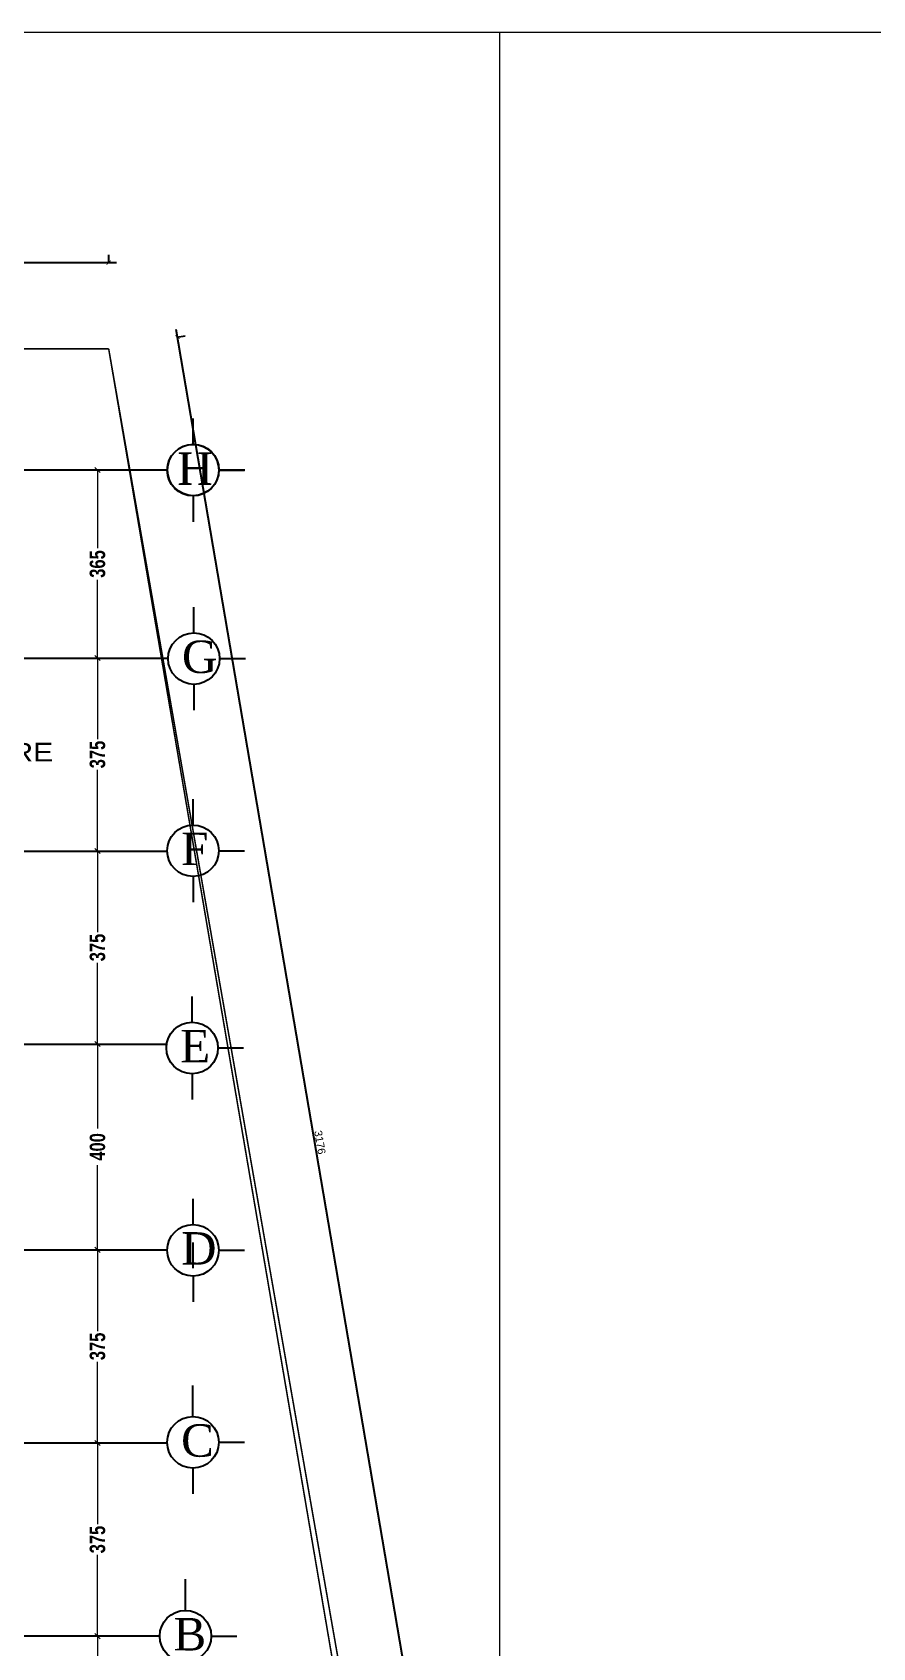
# Model space of a CAD drawing. Extents: x 285329 to 658348, y -83126 to -16980.
# Drawn here: x 342823 to 344454, y -41745 to -38609 of the extents above; entities that cross this region are included whole.
import ezdxf

# ---------------------------------------------------------------- set-up
doc = ezdxf.new("R2010")
doc.units = 0
doc.layers.get('0').update_dxf_attribs({"linetype": 'CONTINUOUS'})
doc.layers.get('DEFPOINTS').update_dxf_attribs({"color": 9, "linetype": 'CONTINUOUS'})
doc.layers.add('A-text function', color=30, linetype='CONTINUOUS', lineweight=20)
doc.layers.add('VIS', color=8, linetype='CONTINUOUS', lineweight=18)
for name, color, linetype in [('AXIS', 1, 'CONTINUOUS'), ('COLUMN', 5, 'CONTINUOUS'), ('TEXT', 3, 'CONTINUOUS'), ('WALL', 7, 'CONTINUOUS')]:
    doc.layers.add(name, color=color, linetype=linetype)
doc.styles.add('ARIAL', font='BOD_CB.TTF', dxfattribs={"width": 1.2})
doc.styles.add('CITYBLUEPRINT', font='cityb___.ttf', dxfattribs={"width": 0.8})
doc.styles.get("Standard").update_dxf_attribs({"font": 'sanss___.ttf', "height": 15})
doc.styles.add('style2', font='romantic.ttf', dxfattribs={"height": 50})
doc.dimstyles.new('50', dxfattribs={"dimtxt": 30, "dimasz": 10, "dimexe": 5, "dimexo": 6, "dimgap": 5, "dimtad": 0, "dimdec": 0, "dimdsep": 46, "dimtxsty": 'CITYBLUEPRINT', "dimblk1": 'OBLIQUE', "dimblk2": 'OBLIQUE', "dimsah": 1, "dimcen": 0.05, "dimdle": 0.03, "dimclre": 22, "dimclrt": 7, "dimadec": 0, "dimazin": 0, "dimtfac": 1, "dimtdec": 0, "dimtix": 1, "dimtmove": 0, "dimatfit": 3, "dimldrblk": 'OBLIQUE', "dimfxl": 1, "dimtolj": 1, "dimtzin": 0, "dimarcsym": 0})
doc.dimstyles.new('STANDARD$0', dxfattribs={"dimscale": 0, "dimtxt": 50, "dimasz": 8, "dimexe": 15, "dimexo": 0.0625, "dimgap": 2, "dimtad": 1, "dimdec": 0, "dimzin": 0, "dimdsep": 46, "dimtxsty": 'Standard', "dimblk1": 'ARCHTICK', "dimblk2": 'ARCHTICK', "dimsah": 1, "dimcen": 0.09, "dimdle": 15, "dimclrd": 3, "dimclre": 3, "dimclrt": 3, "dimazin": 0, "dimtfac": 1, "dimtdec": 0, "dimtofl": 0, "dimtmove": 1, "dimatfit": 3, "dimldrblk": 'ARCHTICK', "dimfxl": 1.0455, "dimfxlon": 1, "dimtolj": 1, "dimtzin": 0, "dimarcsym": 0})

# ---------------------------------------------------------------- blocks, each defined once
blk = doc.blocks.new('_ARCHTICK')
at = {"color": 0, "linetype": 'ByBlock', "const_width": 0.15}
blk.add_lwpolyline([(-0.5, -0.5), (0.5, 0.5)], dxfattribs=at)
blk = doc.blocks.new('*D2212')
at = {"layer": 'DEFPOINTS', "color": 0, "linetype": 'Continuous', "lineweight": 5, "transparency": 16777216}
for p in [(159633.4, -32835.7), (159766.8, -32812.9), (160167.5, -35966.3)]:
    blk.add_point(p, dxfattribs=at)
at = {"layer": 'WALL', "color": 3, "linetype": 'Continuous', "lineweight": -2, "transparency": 16777216}
for p, q in [((160303.4, -35958.3), (159764.3, -32798.1)), ((159765.8, -32813.1), (159781.6, -32810.4)), ((160299.9, -35943.7), (160315.7, -35941))]:
    blk.add_line(p, q, dxfattribs=at)
at = {"layer": 'WALL', "color": 3, "linetype": 'Continuous', "lineweight": -2, "transparency": 16777216, "xscale": 8, "yscale": 8, "zscale": 8}
for p, rotation in [((159766.8, -32812.9), 99.68081920431976), ((160300.9, -35943.5), 279.6808192043198)]:
    blk.add_blockref('_ARCHTICK', p, dxfattribs=dict(at, rotation=rotation))
at = {"layer": 'WALL', "color": 3, "linetype": 'Continuous', "transparency": 16777216, "insert": (160043.5, -34376.6), "char_height": 15, "attachment_point": 5, "rotation": 279.6808}
blk.add_mtext('\\A1;3176', dxfattribs=at)
blk = doc.blocks.new('*D2213')
at = {"layer": 'DEFPOINTS', "color": 0, "linetype": 'Continuous', "lineweight": 5, "transparency": 16777216}
for p in [(159633.4, -32668.3), (157318.4, -32770), (159633.4, -32770)]:
    blk.add_point(p, dxfattribs=at)
at = {"layer": 'WALL', "color": 3, "linetype": 'Continuous', "lineweight": -2, "transparency": 16777216}
for p, q in [((157303.4, -32668.3), (159648.4, -32668.3)), ((157318.4, -32669.3), (157318.4, -32653.3)), ((159633.4, -32669.3), (159633.4, -32653.3))]:
    blk.add_line(p, q, dxfattribs=at)
at = {"layer": 'WALL', "color": 3, "linetype": 'Continuous', "lineweight": -2, "transparency": 16777216, "xscale": 8, "yscale": 8, "zscale": 8, "rotation": 180}
blk.add_blockref('_ARCHTICK', (157318.4, -32668.3), dxfattribs=at)
at = {"layer": 'WALL', "color": 3, "linetype": 'Continuous', "lineweight": -2, "transparency": 16777216, "xscale": 8, "yscale": 8, "zscale": 8}
blk.add_blockref('_ARCHTICK', (159633.4, -32668.3), dxfattribs=at)
at = {"layer": 'WALL', "color": 3, "linetype": 'Continuous', "transparency": 16777216, "insert": (158475.9, -32658.5), "char_height": 15, "attachment_point": 5}
blk.add_mtext('\\A1;2315', dxfattribs=at)
blk = doc.blocks.new('_Oblique')
at = {"color": 0, "lineweight": -2}
blk.add_line((-0.5, -0.5), (0.5, 0.5), dxfattribs=at)
blk = doc.blocks.new('*D2205')
at = {"layer": 'DEFPOINTS', "color": 0, "linetype": 'Continuous', "lineweight": 5, "transparency": 16777216}
for p in [(329460.6, -11089.2), (329436.7, -11454.5), (329460.6, -11454.5)]:
    blk.add_point(p, dxfattribs=at)
at = {"layer": 'VIS', "color": 22, "linetype": 'Continuous', "lineweight": -2, "transparency": 16777216}
for p, q in [((329454.6, -11089.2), (329431.7, -11089.2)), ((329454.6, -11454.5), (329431.7, -11454.5))]:
    blk.add_line(p, q, dxfattribs=at)
at = {"layer": 'VIS', "color": 24, "linetype": 'Continuous', "lineweight": -2, "transparency": 16777216}
for p, q in [((329436.7, -11089.2), (329436.7, -11241.1)), ((329436.7, -11454.5), (329436.7, -11302.6))]:
    blk.add_line(p, q, dxfattribs=at)
at = {"layer": 'VIS', "color": 24, "linetype": 'Continuous', "lineweight": -2, "transparency": 16777216, "xscale": 10, "yscale": 10, "zscale": 10}
for p, rotation in [((329436.7, -11089.2), 90), ((329436.7, -11454.5), 270)]:
    blk.add_blockref('_Oblique', p, dxfattribs=dict(at, rotation=rotation))
at = {"layer": 'VIS', "color": 30, "linetype": 'Continuous', "lineweight": 5, "transparency": 16777216, "insert": (329436.7, -11271.9), "char_height": 30, "attachment_point": 5, "rotation": 90, "style": 'CITYBLUEPRINT'}
blk.add_mtext('\\A1;365', dxfattribs=at)
blk = doc.blocks.new('*D2206')
at = {"layer": 'DEFPOINTS', "color": 0, "linetype": 'Continuous', "lineweight": 5, "transparency": 16777216}
for p in [(329460.6, -11454.5), (329436.7, -11829.3), (329436.7, -11829.3)]:
    blk.add_point(p, dxfattribs=at)
at = {"layer": 'VIS', "color": 22, "linetype": 'Continuous', "lineweight": -2, "transparency": 16777216}
for p, q in [((329454.6, -11454.5), (329431.7, -11454.5)), ((329430.7, -11829.3), (329431.7, -11829.3))]:
    blk.add_line(p, q, dxfattribs=at)
at = {"layer": 'VIS', "color": 24, "linetype": 'Continuous', "lineweight": -2, "transparency": 16777216}
for p, q in [((329436.7, -11454.5), (329436.7, -11612.2)), ((329436.7, -11829.3), (329436.7, -11671.6))]:
    blk.add_line(p, q, dxfattribs=at)
at = {"layer": 'VIS', "color": 24, "linetype": 'Continuous', "lineweight": -2, "transparency": 16777216, "xscale": 10, "yscale": 10, "zscale": 10}
for p, rotation in [((329436.7, -11454.5), 90), ((329436.7, -11829.3), 270)]:
    blk.add_blockref('_Oblique', p, dxfattribs=dict(at, rotation=rotation))
at = {"layer": 'VIS', "color": 30, "linetype": 'Continuous', "lineweight": 5, "transparency": 16777216, "insert": (329436.7, -11641.9), "char_height": 30, "attachment_point": 5, "rotation": 90, "style": 'CITYBLUEPRINT'}
blk.add_mtext('\\A1;375', dxfattribs=at)
blk = doc.blocks.new('*D2207')
at = {"layer": 'DEFPOINTS', "color": 0, "linetype": 'Continuous', "lineweight": 5, "transparency": 16777216}
for p in [(329436.7, -11829.3), (329436.7, -12204), (329436.7, -12204)]:
    blk.add_point(p, dxfattribs=at)
at = {"layer": 'VIS', "color": 22, "linetype": 'Continuous', "lineweight": -2, "transparency": 16777216}
for p, q in [((329430.7, -11829.3), (329431.7, -11829.3)), ((329430.7, -12204), (329431.7, -12204))]:
    blk.add_line(p, q, dxfattribs=at)
at = {"layer": 'VIS', "color": 24, "linetype": 'Continuous', "lineweight": -2, "transparency": 16777216}
for p, q in [((329436.7, -11829.2), (329436.7, -11986.9)), ((329436.7, -12204), (329436.7, -12046.3))]:
    blk.add_line(p, q, dxfattribs=at)
at = {"layer": 'VIS', "color": 24, "linetype": 'Continuous', "lineweight": -2, "transparency": 16777216, "xscale": 10, "yscale": 10, "zscale": 10}
for p, rotation in [((329436.7, -11829.3), 90), ((329436.7, -12204), 270)]:
    blk.add_blockref('_Oblique', p, dxfattribs=dict(at, rotation=rotation))
at = {"layer": 'VIS', "color": 30, "linetype": 'Continuous', "lineweight": 5, "transparency": 16777216, "insert": (329436.7, -12016.6), "char_height": 30, "attachment_point": 5, "rotation": 90, "style": 'CITYBLUEPRINT'}
blk.add_mtext('\\A1;375', dxfattribs=at)
blk = doc.blocks.new('*D2208')
at = {"layer": 'DEFPOINTS', "color": 0, "linetype": 'Continuous', "lineweight": 5, "transparency": 16777216}
for p in [(329436.7, -12204), (329436.7, -12603.7), (329436.7, -12603.7)]:
    blk.add_point(p, dxfattribs=at)
at = {"layer": 'VIS', "color": 22, "linetype": 'Continuous', "lineweight": -2, "transparency": 16777216}
for p, q in [((329430.7, -12204), (329431.7, -12204)), ((329430.7, -12603.7), (329431.7, -12603.7))]:
    blk.add_line(p, q, dxfattribs=at)
at = {"layer": 'VIS', "color": 24, "linetype": 'Continuous', "lineweight": -2, "transparency": 16777216}
for p, q in [((329436.7, -12204), (329436.7, -12368.3)), ((329436.7, -12603.7), (329436.7, -12439.3))]:
    blk.add_line(p, q, dxfattribs=at)
at = {"layer": 'VIS', "color": 24, "linetype": 'Continuous', "lineweight": -2, "transparency": 16777216, "xscale": 10, "yscale": 10, "zscale": 10}
for p, rotation in [((329436.7, -12204), 90), ((329436.7, -12603.7), 270)]:
    blk.add_blockref('_Oblique', p, dxfattribs=dict(at, rotation=rotation))
at = {"layer": 'VIS', "color": 30, "linetype": 'Continuous', "lineweight": 5, "transparency": 16777216, "insert": (329436.7, -12403.8), "char_height": 30, "attachment_point": 5, "rotation": 90, "style": 'CITYBLUEPRINT'}
blk.add_mtext('\\A1;400', dxfattribs=at)
blk = doc.blocks.new('*D2209')
at = {"layer": 'DEFPOINTS', "color": 0, "linetype": 'Continuous', "lineweight": 5, "transparency": 16777216}
for p in [(329436.7, -12603.7), (329436.7, -12978.7), (329436.7, -12978.7)]:
    blk.add_point(p, dxfattribs=at)
at = {"layer": 'VIS', "color": 22, "linetype": 'Continuous', "lineweight": -2, "transparency": 16777216}
for p, q in [((329430.7, -12603.7), (329431.7, -12603.7)), ((329430.7, -12978.7), (329431.7, -12978.7))]:
    blk.add_line(p, q, dxfattribs=at)
at = {"layer": 'VIS', "color": 24, "linetype": 'Continuous', "lineweight": -2, "transparency": 16777216}
for p, q in [((329436.7, -12603.6), (329436.7, -12761.5)), ((329436.7, -12978.7), (329436.7, -12820.9))]:
    blk.add_line(p, q, dxfattribs=at)
at = {"layer": 'VIS', "color": 24, "linetype": 'Continuous', "lineweight": -2, "transparency": 16777216, "xscale": 10, "yscale": 10, "zscale": 10}
for p, rotation in [((329436.7, -12603.7), 90), ((329436.7, -12978.7), 270)]:
    blk.add_blockref('_Oblique', p, dxfattribs=dict(at, rotation=rotation))
at = {"layer": 'VIS', "color": 30, "linetype": 'Continuous', "lineweight": 5, "transparency": 16777216, "insert": (329436.7, -12791.2), "char_height": 30, "attachment_point": 5, "rotation": 90, "style": 'CITYBLUEPRINT'}
blk.add_mtext('\\A1;375', dxfattribs=at)
blk = doc.blocks.new('*D2210')
at = {"layer": 'DEFPOINTS', "color": 0, "linetype": 'Continuous', "lineweight": 5, "transparency": 16777216}
for p in [(329436.7, -12978.7), (329436.7, -13353.7), (329436.7, -13353.7)]:
    blk.add_point(p, dxfattribs=at)
at = {"layer": 'VIS', "color": 22, "linetype": 'Continuous', "lineweight": -2, "transparency": 16777216}
for p, q in [((329430.7, -12978.7), (329431.7, -12978.7)), ((329442.7, -13353.7), (329441.7, -13353.7))]:
    blk.add_line(p, q, dxfattribs=at)
at = {"layer": 'VIS', "color": 24, "linetype": 'Continuous', "lineweight": -2, "transparency": 16777216}
for p, q in [((329436.7, -12978.6), (329436.7, -13136.5)), ((329436.7, -13353.7), (329436.7, -13195.9))]:
    blk.add_line(p, q, dxfattribs=at)
at = {"layer": 'VIS', "color": 24, "linetype": 'Continuous', "lineweight": -2, "transparency": 16777216, "xscale": 10, "yscale": 10, "zscale": 10}
for p, rotation in [((329436.7, -12978.7), 90), ((329436.7, -13353.7), 270)]:
    blk.add_blockref('_Oblique', p, dxfattribs=dict(at, rotation=rotation))
at = {"layer": 'VIS', "color": 30, "linetype": 'Continuous', "lineweight": 5, "transparency": 16777216, "insert": (329436.7, -13166.2), "char_height": 30, "attachment_point": 5, "rotation": 90, "style": 'CITYBLUEPRINT'}
blk.add_mtext('\\A1;375', dxfattribs=at)
blk = doc.blocks.new('*D2211')
at = {"layer": 'DEFPOINTS', "color": 0, "linetype": 'Continuous', "lineweight": 5, "transparency": 16777216}
for p in [(329436.7, -13353.7), (329436.7, -13888.5), (329436.7, -13888.5)]:
    blk.add_point(p, dxfattribs=at)
at = {"layer": 'VIS', "color": 24, "linetype": 'Continuous', "lineweight": -2, "transparency": 16777216}
for p, q in [((329436.7, -13353.7), (329436.7, -13591.2)), ((329436.7, -13888.6), (329436.7, -13651.1))]:
    blk.add_line(p, q, dxfattribs=at)
at = {"layer": 'VIS', "color": 22, "linetype": 'Continuous', "lineweight": -2, "transparency": 16777216}
for p, q in [((329442.7, -13353.7), (329441.7, -13353.7)), ((329442.7, -13888.5), (329441.7, -13888.5))]:
    blk.add_line(p, q, dxfattribs=at)
at = {"layer": 'VIS', "color": 24, "linetype": 'Continuous', "lineweight": -2, "transparency": 16777216, "xscale": 10, "yscale": 10, "zscale": 10}
for p, rotation in [((329436.7, -13353.7), 90), ((329436.7, -13888.5), 270)]:
    blk.add_blockref('_Oblique', p, dxfattribs=dict(at, rotation=rotation))
at = {"layer": 'VIS', "color": 30, "linetype": 'Continuous', "lineweight": 5, "transparency": 16777216, "insert": (329436.7, -13621.1), "char_height": 30, "attachment_point": 5, "rotation": 90, "style": 'CITYBLUEPRINT'}
blk.add_mtext('\\A1;535', dxfattribs=at)
blk = doc.blocks.new('site77')
at = {"layer": 'WALL', "linetype": 'Continuous', "const_width": 3}
for points in [[(159633.4, -32835.7), (157318.4, -32835.7), (157318.4, -36546.7), (159235.4, -36546.7)], [(159633.4, -32835.7), (160181.6, -35967.1)], [(159633.4, -32835.7), (160167.5, -35966.3)]]:
    blk.add_lwpolyline(points, dxfattribs=at)
at = {"layer": 'WALL', "linetype": 'Continuous'}
dim = blk.add_linear_dim(base=(159633.4, -32668.3), p1=(157318.4, -32770), p2=(159633.4, -32770), dimstyle='STANDARD$0', override={"dimscale": 1}, dxfattribs=at)
dim.commit()
dim.dimension.update_dxf_attribs({"geometry": '*D2213', "text_midpoint": (158475.9, -32658.5)})
dim = blk.add_aligned_dim(p1=(160167.5, -35966.3), p2=(159633.4, -32835.7), distance=-135.4, dimstyle='STANDARD$0', override={"dimscale": 1}, dxfattribs=at)
dim.commit()
dim.dimension.update_dxf_attribs({"geometry": '*D2212', "text_midpoint": (160043.5, -34376.6)})
blk = doc.blocks.new('cbcb')
at = {"layer": 'AXIS'}
for p, q in [((329622, -11039.8), (329622, -10989.8)), ((327244.3, -11089.2), (329572, -11089.2)), ((329672, -11089.8), (329722, -11089.8)), ((329622, -11139.8), (329622, -11189.8)), ((329623.7, -11405.6), (329623.7, -11355.6)), ((327238.2, -11454.5), (329573.7, -11454.5)), ((329673.7, -11455.6), (329723.7, -11455.6)), ((329623.7, -11505.6), (329623.7, -11555.6)), ((329622, -11778.7), (329622, -11728.7)), ((327245.1, -11829.3), (329572, -11829.3)), ((329672, -11828.7), (329722, -11828.7)), ((329622, -11878.7), (329622, -11928.7)), ((329620.3, -12161.7), (329620.3, -12111.7)), ((327229.2, -12204), (329570.3, -12204)), ((329670.3, -12211.7), (329720.3, -12211.7)), ((329620.3, -12261.7), (329620.3, -12311.7)), ((329622, -12554.5), (329622, -12504.5)), ((327222.6, -12603.7), (329572, -12603.7)), ((329672, -12604.5), (329722, -12604.5)), ((329622, -12654.5), (329622, -12704.5)), ((329621.9, -12927.4), (329621.9, -12867)), ((327226.6, -12978.7), (329572, -12978.7)), ((329671.9, -12977.4), (329721.9, -12977.4)), ((329621.9, -13027.4), (329621.9, -13077.4)), ((329607.3, -13303.7), (329607.3, -13243.3)), ((329557.3, -13353.7), (327215.7, -13353.7)), ((329657.3, -13353.7), (329707.3, -13353.7))]:
    blk.add_line(p, q, dxfattribs=at)
for centre in [(329622, -11089.8), (329623.7, -11455.6), (329622, -11828.7), (329620.3, -12211.7), (329622, -12604.5), (329621.9, -12977.4), (329607.3, -13353.7)]:
    blk.add_circle(centre, 50, dxfattribs=at)
at = {"layer": 'TEXT', "char_height": 63, "width": 240.461, "attachment_point": 1, "style": 'style2'}
for s, insert in [('H', (329591.3, -11055.4)), ('G', (329600.6, -11420.5)), ('F', (329598.9, -11793.5)), ('E', (329597.2, -12176.6)), ('D', (329598.9, -12569.3)), ('C', (329598.9, -12942.3)), ('B', (329584.2, -13318.5))]:
    blk.add_mtext(s, dxfattribs=dict(at, insert=insert))
at = {"layer": 'VIS', "linetype": 'Continuous', "lineweight": 5}
dim = blk.add_linear_dim(base=(329436.7, -11454.5), p1=(329460.6, -11089.2), p2=(329460.6, -11454.5), angle=90, dimstyle='50', dxfattribs=at)
dim.commit()
dim.dimension.update_dxf_attribs({"geometry": '*D2205', "text_midpoint": (329436.7, -11271.9)})
for base, p1, p2, picture, middle in [((329436.7, -11829.3), (329460.6, -11454.5), (329436.7, -11829.3), '*D2206', (329436.7, -11641.9)), ((329436.7, -12204), (329436.7, -11829.3), (329436.7, -12204), '*D2207', (329436.7, -12016.6)), ((329436.7, -12603.7), (329436.7, -12204), (329436.7, -12603.7), '*D2208', (329436.7, -12403.8)), ((329436.7, -12978.7), (329436.7, -12603.7), (329436.7, -12978.7), '*D2209', (329436.7, -12791.2)), ((329436.7, -13353.7), (329436.7, -12978.7), (329436.7, -13353.7), '*D2210', (329436.7, -13166.2)), ((329436.7, -13888.5), (329436.7, -13353.7), (329436.7, -13888.5), '*D2211', (329436.7, -13621.1))]:
    dim = blk.add_linear_dim(base=base, p1=p1, p2=p2, angle=90, dimstyle='50', override={"dimtmove": 1}, dxfattribs=at)
    dim.commit()
    dim.dimension.update_dxf_attribs({"geometry": picture, "text_midpoint": middle})

msp = doc.modelspace()

# ---------------------------------------------------------------- linework, layer by layer
at = {"layer": 'AXIS'}
for p, q in [((343135.52, -39408.3), (343135.52, -39358.3)), ((343135.52, -39408.3), (343135.52, -39358.3)), ((340919.07, -39458.25), (343085.52, -39458.25)), ((343185.52, -39458.3), (343235.52, -39458.3)), ((343185.52, -39458.3), (343235.52, -39458.3)), ((343135.52, -39508.3), (343135.52, -39558.3)), ((343135.52, -39508.3), (343135.52, -39558.3)), ((343135.52, -41008.3), (343135.52, -40958.3)), ((343135.52, -41008.3), (343135.52, -40958.3))]:
    msp.add_line(p, q, dxfattribs=at)
msp.add_circle((343135.52, -39458.3), 50, dxfattribs=at)
at = {"layer": 'COLUMN', "linetype": 'Continuous', "lineweight": 5}
msp.add_lwpolyline([(343729.7, -38608.53), (343729.7, -43858.53), (340042.2, -43858.53), (340042.2, -38608.53)], close=True, dxfattribs=at)
at = {"layer": 'VIS', "linetype": 'Continuous', "lineweight": 5}
msp.add_line((361056.47, -38608.69), (326417.03, -38608.69), dxfattribs=at)

# ---------------------------------------------------------------- block references
msp.add_blockref('cbcb', (13513.08, -28369.04), dxfattribs=at)
at = {"layer": 'WALL', "linetype": 'Continuous'}
msp.add_blockref('site77', (183337.98, -6387.39), dxfattribs=at)

# ---------------------------------------------------------------- texts
at = {"layer": 'A-text function', "insert": (342132.46, -39988.13), "char_height": 36.288, "width": 1099.3541, "attachment_point": 1, "style": 'ARIAL'}
msp.add_mtext('POOL FURNITURE STORE', dxfattribs=at)
at = {"layer": 'TEXT', "insert": (343104.87, -39423.9), "char_height": 63, "width": 240.4607, "attachment_point": 1, "style": 'style2'}
msp.add_mtext('H', dxfattribs=at)

doc.saveas('drawing.dxf')
